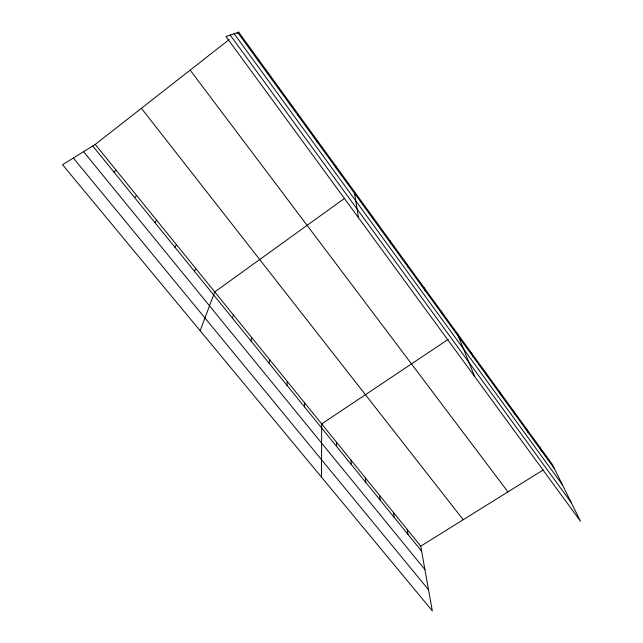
<?xml version="1.0" encoding="UTF-8"?>
<svg xmlns="http://www.w3.org/2000/svg" width="643" height="643" viewBox="0 0 643 643"><rect width="100%" height="100%" fill="white"/><g stroke="black" fill="none" stroke-linecap="round" stroke-linejoin="round"><path stroke-width="0.96" d="M321.46 477.114L321.693 423.93L448.195 339.375M317.144 141.894L317.208 140.391M304.469 406.858L304.661 402.904M286.955 385.278L287.317 381.5M269.12 363.303L269.666 359.71M250.963 340.927L251.694 337.527M297.878 115.354L298.159 114.124M232.461 318.132L233.393 314.933M200.142 330.735L214.746 291.93L344.744 198.229M194.427 271.266L195.761 268.493M278.226 88.292L278.724 87.344M174.864 247.161L176.415 244.613M154.923 222.591L156.699 220.276M134.596 197.546L136.605 195.48M258.173 60.667L258.896 60.024M113.875 172.011L116.126 170.194M95.244 144.426L420.731 546.172L432.297 610.85L62.532 164.704L95.244 144.426L229.221 39.544M237.098 33.38L238.674 32.15L552.257 464.31L580.468 521.224L225.974 36.53L238.674 32.15M420.731 546.172L543.182 469.961M73.334 158.001L428.535 589.784M83.574 151.66L424.919 569.561M92.737 145.977L421.639 551.22M141.396 108.297L463.225 519.721M190.151 70.135L507.93 491.895M230.186 35.076L571.257 502.641M234.156 33.709L562.44 484.846M237.701 32.48L554.451 468.739M539.308 446.459L541.39 450.743M526.151 428.326L528.128 432.474M512.793 409.921L514.649 413.915M499.225 391.225L500.961 395.067M485.449 372.233L487.064 375.914M471.448 352.943L472.935 356.463M457.221 333.339L474.751 376.685M440.841 310.762L442.038 313.913M424.155 287.775L425.2 290.716M407.164 264.353L408.032 267.078M389.851 240.49L390.55 242.99M372.209 216.177L372.723 218.443M354.229 191.397L358.513 217.744M407.212 529.478L407.992 534.413M393.492 512.543L394.151 517.35M379.563 495.351L380.093 500.037M365.425 477.902L365.827 482.451M335.895 166.135L336.032 167.903M351.07 460.187L351.335 464.6M336.498 442.199L336.619 446.467"/></g></svg>
